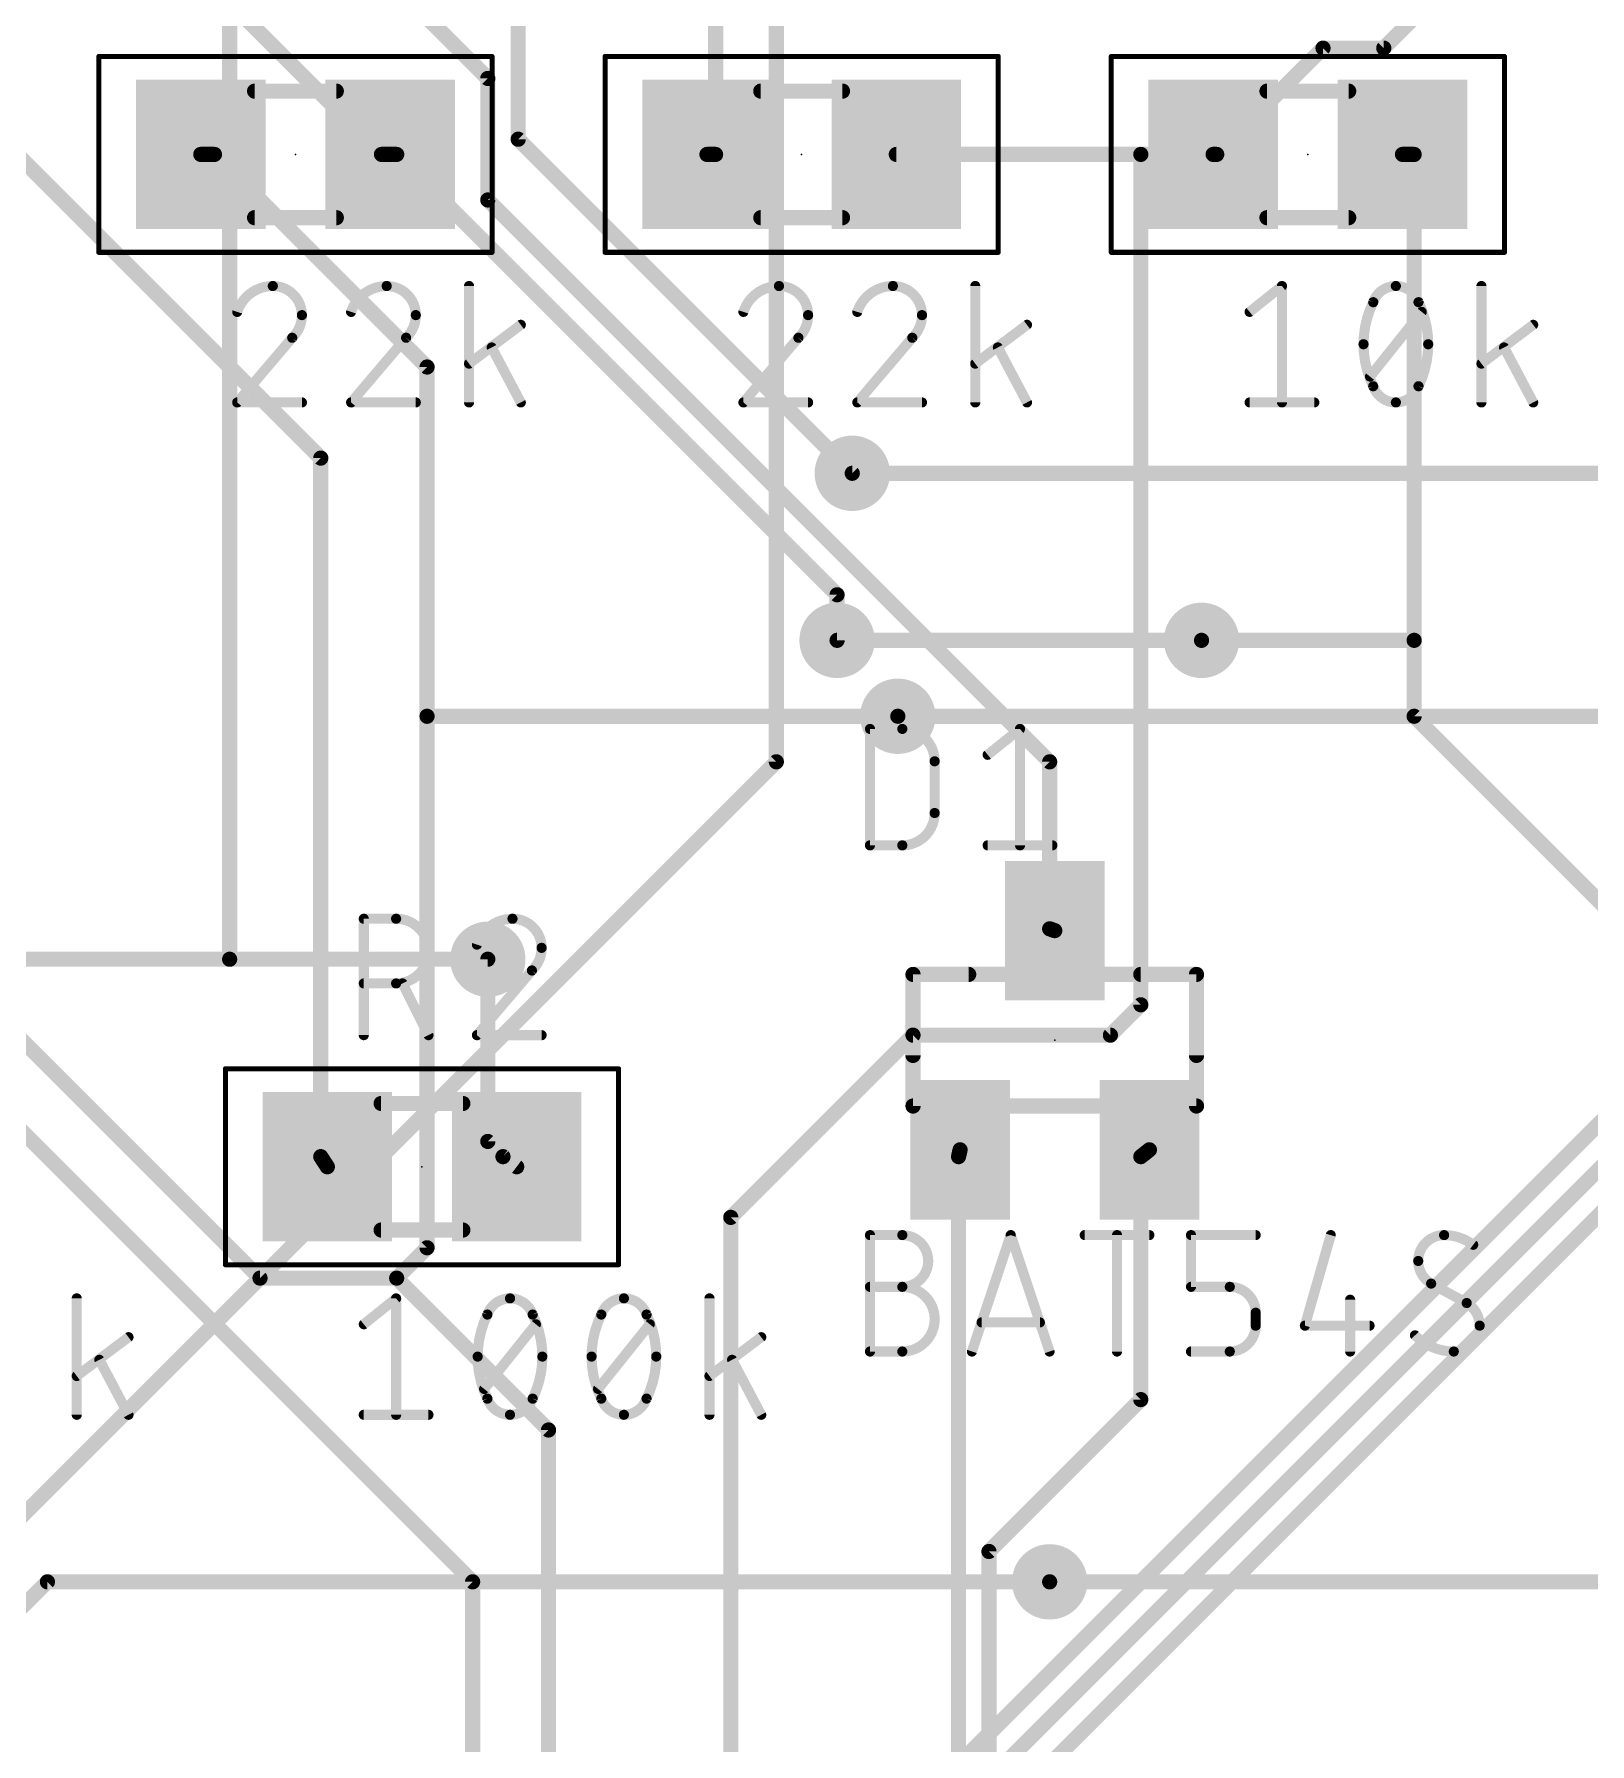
# Model space of a CAD drawing. Extents: x 0 to 100, y 0 to 80.
# Drawn here: x 51.99 to 67.6, y 37.39 to 54.55 of the extents above; entities that cross this region are included whole.
import ezdxf

# ---------------------------------------------------------------- set-up
doc = ezdxf.new("R2010")
doc.units = 0
for name, color, linetype in [('1', 22, 'CONTINUOUS'), ('16', 175, 'CONTINUOUS'), ('18', 82, 'CONTINUOUS'), ('21', 253, 'CONTINUOUS'), ('23', 7, 'CONTINUOUS'), ('25', 253, 'CONTINUOUS'), ('27', 253, 'CONTINUOUS'), ('39', 22, 'CONTINUOUS'), ('51', 253, 'CONTINUOUS')]:
    doc.layers.add(name, color=color, linetype=linetype)

# ---------------------------------------------------------------- blocks, each defined once
blk = doc.blocks.new('RECT')
blk.add_solid([(-0.5, -0.5), (0.5, -0.5), (-0.5, 0.5), (0.5, 0.5)])
blk = doc.blocks.new('ROUNDV')
at = {"const_width": 0.5}
blk.add_lwpolyline([(0, -0.25, 1), (0, 0.25, 1), (0, -0.25)], format="xyb", dxfattribs=at)

msp = doc.modelspace()

# ---------------------------------------------------------------- linework, layer by layer
at = {"layer": '1', "const_width": 0.1524}
for points in [[(51.054, 59.5884), (56.5404, 54.102)], [(65.532, 54.4068), (70.7136, 59.5884)], [(51.054, 57.7596), (55.4736, 53.34)], [(58.8264, 57.912), (58.8264, 53.34)], [(56.8452, 54.864), (56.8452, 53.4924)], [(63.8556, 53.34), (64.9224, 54.4068)], [(64.9224, 54.4068), (65.532, 54.4068)], [(56.5404, 54.102), (56.5404, 52.8828)], [(51.3588, 53.7972), (54.864, 50.292)], [(56.8452, 53.4924), (60.198, 50.1396)], [(53.7972, 53.34), (53.66, 53.34)], [(53.7972, 53.34), (55.9308, 51.2064)], [(55.4736, 53.34), (55.56, 53.34)], [(55.626, 53.34), (55.56, 53.34)], [(55.626, 53.34), (60.0456, 48.9204)], [(58.8264, 53.34), (58.74, 53.34)], [(63.0936, 53.34), (60.64, 53.34)], [(63.82, 53.34), (63.0936, 53.34)], [(63.0936, 53.34), (63.0936, 44.8056)], [(63.8556, 53.34), (63.82, 53.34)], [(65.8368, 53.34), (65.72, 53.34)], [(65.8368, 48.4632), (65.8368, 53.34)], [(56.5404, 52.8828), (62.1792, 47.244)], [(55.9308, 51.2064), (55.9308, 47.7012)], [(54.864, 50.292), (54.864, 43.2816)], [(56.388, 39.0144), (45.4152, 49.9872)], [(60.0456, 48.9204), (60.0456, 48.4632)], [(63.7032, 48.4632), (65.8368, 48.4632)], [(65.8368, 47.7012), (65.8368, 48.4632)], [(55.9308, 47.7012), (55.9308, 42.3672)], [(55.9308, 47.7012), (60.6552, 47.7012)], [(71.628, 41.91), (65.8368, 47.7012)], [(62.1792, 47.244), (62.1792, 45.5676)], [(54.2544, 42.0624), (50.5968, 45.72)], [(62.1792, 45.5676), (62.23, 45.55)], [(56.5404, 43.434), (56.5404, 45.2628)], [(63.0936, 44.8056), (62.7888, 44.5008)], [(60.8076, 44.5008), (58.9788, 42.672)], [(62.7888, 44.5008), (60.8076, 44.5008)], [(56.6928, 43.2816), (56.5404, 43.434)], [(61.2648, 43.2816), (61.28, 43.35)], [(63.0936, 43.2816), (63.18, 43.35)], [(54.864, 43.2816), (54.93, 43.18)], [(56.6928, 43.2816), (56.83, 43.18)], [(61.2648, 36.4236), (61.2648, 43.2816)], [(63.0936, 40.8432), (63.0936, 43.2816)], [(58.9788, 42.672), (58.9788, 32.004)], [(55.9308, 42.3672), (55.626, 42.0624)], [(55.626, 42.0624), (54.2544, 42.0624)], [(55.626, 42.0624), (57.15, 40.5384)], [(61.5696, 39.3192), (63.0936, 40.8432)], [(57.15, 40.5384), (57.15, 30.6324)], [(61.5696, 36.2712), (61.5696, 39.3192)], [(56.388, 31.8516), (56.388, 39.0144)], [(62.1792, 39.0144), (71.9328, 39.0144)]]:
    msp.add_lwpolyline(points, dxfattribs=at)
at = {"layer": '1', "const_width": 0.0762}
for points in [[(64.9224, 54.4449, 1), (64.9224, 54.3687)], [(64.9493, 54.3799, 1), (64.8955, 54.4337)], [(65.5051, 54.4337, 1), (65.5589, 54.3799)], [(65.532, 54.3687, 1), (65.532, 54.4449)], [(56.5785, 54.102, 1), (56.5023, 54.102)], [(56.5135, 54.0751, 1), (56.5673, 54.1289)], [(56.8721, 53.5193, 1), (56.8183, 53.4655)], [(53.66, 53.3781, 1), (53.66, 53.3019)], [(53.8241, 53.3669, 1), (53.7703, 53.3131)], [(53.7972, 53.3019, 1), (53.7972, 53.3781)], [(55.4736, 53.3781, 1), (55.4736, 53.3019)], [(55.4467, 53.3131, 1), (55.5005, 53.3669)], [(55.56, 53.3781, 1), (55.56, 53.3019)], [(55.56, 53.3019, 1), (55.56, 53.3781)], [(55.6529, 53.3669, 1), (55.5991, 53.3131)], [(55.626, 53.3019, 1), (55.626, 53.3781)], [(56.8071, 53.4924, 1), (56.8833, 53.4924)], [(58.74, 53.3781, 1), (58.74, 53.3019)], [(58.7883, 53.34, 1), (58.8645, 53.34)], [(58.8264, 53.3019, 1), (58.8264, 53.3781)], [(60.64, 53.3781, 1), (60.64, 53.3019)], [(63.0936, 53.3781, 1), (63.0936, 53.3019)], [(63.1317, 53.34, 1), (63.0555, 53.34)], [(63.0936, 53.3019, 1), (63.0936, 53.3781)], [(63.82, 53.3781, 1), (63.82, 53.3019)], [(63.8287, 53.3669, 1), (63.8825, 53.3131)], [(63.82, 53.3019, 1), (63.82, 53.3781)], [(63.8556, 53.3019, 1), (63.8556, 53.3781)], [(65.72, 53.3781, 1), (65.72, 53.3019)], [(65.8749, 53.34, 1), (65.7987, 53.34)], [(65.8368, 53.3019, 1), (65.8368, 53.3781)], [(56.5023, 52.8828, 1), (56.5785, 52.8828)], [(56.5673, 52.9097, 1), (56.5135, 52.8559)], [(55.9689, 51.2064, 1), (55.8927, 51.2064)], [(55.9039, 51.1795, 1), (55.9577, 51.2333)], [(54.9021, 50.292, 1), (54.8259, 50.292)], [(54.8371, 50.2651, 1), (54.8909, 50.3189)], [(60.1711, 50.1127, 1), (60.2249, 50.1665)], [(60.0837, 48.9204, 1), (60.0075, 48.9204)], [(60.0187, 48.8935, 1), (60.0725, 48.9473)], [(60.0075, 48.4632, 1), (60.0837, 48.4632)], [(63.7032, 48.5013, 1), (63.7032, 48.4251)], [(65.8749, 48.4632, 1), (65.7987, 48.4632)], [(65.7987, 48.4632, 1), (65.8749, 48.4632)], [(65.8368, 48.4251, 1), (65.8368, 48.5013)], [(55.9689, 47.7012, 1), (55.8927, 47.7012)], [(55.9308, 47.7393, 1), (55.9308, 47.6631)], [(55.8927, 47.7012, 1), (55.9689, 47.7012)], [(60.6552, 47.6631, 1), (60.6552, 47.7393)], [(65.7987, 47.7012, 1), (65.8749, 47.7012)], [(65.8637, 47.7281, 1), (65.8099, 47.6743)], [(62.2173, 47.244, 1), (62.1411, 47.244)], [(62.1523, 47.2171, 1), (62.2061, 47.2709)], [(62.1917, 45.6036, 1), (62.1667, 45.5316)], [(62.1411, 45.5676, 1), (62.2173, 45.5676)], [(62.2175, 45.514, 1), (62.2425, 45.586)], [(56.5785, 45.2628, 1), (56.5023, 45.2628)], [(63.0555, 44.8056, 1), (63.1317, 44.8056)], [(63.1205, 44.7787, 1), (63.0667, 44.8325)], [(60.8076, 44.5389, 1), (60.8076, 44.4627)], [(60.8345, 44.4739, 1), (60.7807, 44.5277)], [(62.7619, 44.5277, 1), (62.8157, 44.4739)], [(62.7888, 44.4627, 1), (62.7888, 44.5389)], [(56.5023, 43.434, 1), (56.5785, 43.434)], [(56.5673, 43.4609, 1), (56.5135, 43.4071)], [(61.3172, 43.3417, 1), (61.2428, 43.3583)], [(63.2036, 43.3201, 1), (63.1564, 43.3799)], [(54.896, 43.3024, 1), (54.832, 43.2608)], [(54.8259, 43.2816, 1), (54.9021, 43.2816)], [(54.898, 43.1592, 1), (54.962, 43.2008)], [(56.7155, 43.3122, 1), (56.6701, 43.251)], [(56.6659, 43.2547, 1), (56.7197, 43.3085)], [(56.8073, 43.1494, 1), (56.8527, 43.2106)], [(61.3029, 43.2816, 1), (61.2267, 43.2816)], [(61.2276, 43.2899, 1), (61.302, 43.2733)], [(63.1317, 43.2816, 1), (63.0555, 43.2816)], [(63.07, 43.3115, 1), (63.1172, 43.2517)], [(59.0169, 42.672, 1), (58.9407, 42.672)], [(58.9519, 42.6989, 1), (59.0057, 42.6451)], [(55.8927, 42.3672, 1), (55.9689, 42.3672)], [(55.9577, 42.3403, 1), (55.9039, 42.3941)], [(54.2544, 42.1005, 1), (54.2544, 42.0243)], [(54.2275, 42.0355, 1), (54.2813, 42.0893)], [(55.6529, 42.0893, 1), (55.5991, 42.0355)], [(55.5991, 42.0893, 1), (55.6529, 42.0355)], [(55.626, 42.0243, 1), (55.626, 42.1005)], [(63.0555, 40.8432, 1), (63.1317, 40.8432)], [(63.1205, 40.8163, 1), (63.0667, 40.8701)], [(57.1881, 40.5384, 1), (57.1119, 40.5384)], [(57.1231, 40.5115, 1), (57.1769, 40.5653)], [(61.6077, 39.3192, 1), (61.5315, 39.3192)], [(61.5427, 39.3461, 1), (61.5965, 39.2923)], [(56.4261, 39.0144, 1), (56.3499, 39.0144)], [(56.3611, 38.9875, 1), (56.4149, 39.0413)], [(62.1792, 39.0525, 1), (62.1792, 38.9763)]]:
    msp.add_lwpolyline(points, format="xyb", dxfattribs=at)
at = {"layer": '16', "const_width": 0.1524}
for points in [[(53.9496, 45.2628), (53.9496, 61.2648)], [(59.436, 57.7596), (59.436, 47.244)], [(55.0164, 30.0228), (77.5716, 52.578)], [(60.198, 50.1396), (70.4088, 50.1396)], [(60.0456, 48.4632), (63.7032, 48.4632)], [(60.6552, 47.7012), (68.8848, 47.7012)], [(58.0644, 33.528), (72.0852, 47.5488)], [(59.436, 47.244), (50.9016, 38.7096)], [(53.9496, 45.2628), (45.8724, 45.2628)], [(56.5404, 45.2628), (53.9496, 45.2628)], [(58.9788, 34.8996), (68.8848, 44.8056)], [(51.2064, 38.1), (52.1208, 39.0144)], [(52.1208, 39.0144), (62.1792, 39.0144)]]:
    msp.add_lwpolyline(points, dxfattribs=at)
at = {"layer": '16', "const_width": 0.0762}
for points in [[(60.198, 50.1777, 1), (60.198, 50.1015)], [(60.0456, 48.5013, 1), (60.0456, 48.4251)], [(63.7032, 48.4251, 1), (63.7032, 48.5013)], [(60.6552, 47.7393, 1), (60.6552, 47.6631)], [(59.3979, 47.244, 1), (59.4741, 47.244)], [(59.4629, 47.2171, 1), (59.4091, 47.2709)], [(53.9496, 45.3009, 1), (53.9496, 45.2247)], [(53.9115, 45.2628, 1), (53.9877, 45.2628)], [(53.9496, 45.2247, 1), (53.9496, 45.3009)], [(56.5404, 45.2247, 1), (56.5404, 45.3009)], [(52.1208, 39.0525, 1), (52.1208, 38.9763)], [(52.1477, 38.9875, 1), (52.0939, 39.0413)], [(62.1792, 38.9763, 1), (62.1792, 39.0525)]]:
    msp.add_lwpolyline(points, format="xyb", dxfattribs=at)
at = {"layer": '21', "const_width": 0.1524}
for points in [[(60.8076, 44.2976), (60.8076, 45.1104)], [(60.8076, 45.1104), (61.3664, 45.1104)], [(63.0936, 45.1104), (63.6524, 45.1104)], [(63.6524, 45.1104), (63.6524, 44.2976)]]:
    msp.add_lwpolyline(points, dxfattribs=at)
at = {"layer": '21', "const_width": 0.0762}
for points in [[(60.8457, 45.1104, 1), (60.7695, 45.1104)], [(60.8076, 45.1485, 1), (60.8076, 45.0723)], [(61.3664, 45.0723, 1), (61.3664, 45.1485)], [(63.0936, 45.1485, 1), (63.0936, 45.0723)], [(63.6905, 45.1104, 1), (63.6143, 45.1104)], [(63.6524, 45.0723, 1), (63.6524, 45.1485)], [(60.7695, 44.2976, 1), (60.8457, 44.2976)], [(63.6143, 44.2976, 1), (63.6905, 44.2976)]]:
    msp.add_lwpolyline(points, format="xyb", dxfattribs=at)
at = {"layer": '23'}
for p in [(54.61, 53.34), (59.69, 53.34), (64.77, 53.34), (62.23, 44.45), (55.88, 43.18)]:
    msp.add_point(p, dxfattribs=at)
at = {"layer": '25', "const_width": 0.1016}
for points in [[(60.3758, 46.4058), (60.3758, 47.5742)], [(60.3758, 47.5742), (60.7004, 47.5742)], [(61.5569, 47.3146), (61.8815, 47.5742)], [(61.8815, 47.5742), (61.8815, 46.4058)], [(61.0249, 47.2496), (61.0249, 46.7304)], [(60.7004, 46.4058), (60.3758, 46.4058)], [(61.5569, 46.4058), (62.206, 46.4058)], [(55.2958, 44.5008), (55.2958, 45.6692)], [(55.2958, 45.6692), (55.6204, 45.6692)], [(56.9832, 45.1499), (56.4314, 44.5008)], [(55.6204, 45.0201), (55.2958, 45.0201)], [(55.9449, 44.5008), (55.6853, 45.0201)], [(56.4314, 44.5008), (57.0805, 44.5008)]]:
    msp.add_lwpolyline(points, dxfattribs=at)
at = {"layer": '25'}
for points, const_width in [([(60.4012, 47.5742, 1), (60.3504, 47.5742)], 0.0508), ([(60.3758, 47.5996, 1), (60.3758, 47.5488)], 0.0508), ([(61.0249, 47.2496, 0.4142), (60.7004, 47.5742)], 0.1016), ([(60.7004, 47.5996, 1), (60.7004, 47.5488)], 0.0508), ([(60.7004, 47.5488, 1), (60.7004, 47.5996)], 0.0508), ([(61.9068, 47.5742, 1), (61.8561, 47.5742)], 0.0508), ([(61.8973, 47.5544, 1), (61.8656, 47.594)], 0.0508), ([(61.541, 47.3344, 1), (61.5728, 47.2947)], 0.0508), ([(61.0503, 47.2496, 1), (60.9995, 47.2496)], 0.0508), ([(60.9995, 47.2496, 1), (61.0503, 47.2496)], 0.0508), ([(60.7004, 46.4058, 0.4142), (61.0249, 46.7304)], 0.1016), ([(61.0503, 46.7304, 1), (60.9995, 46.7304)], 0.0508), ([(60.9995, 46.7304, 1), (61.0503, 46.7304)], 0.0508), ([(60.3758, 46.4312, 1), (60.3758, 46.3804)], 0.0508), ([(60.3504, 46.4058, 1), (60.4012, 46.4058)], 0.0508), ([(60.7004, 46.4312, 1), (60.7004, 46.3804)], 0.0508), ([(60.7004, 46.3804, 1), (60.7004, 46.4312)], 0.0508), ([(61.5569, 46.4312, 1), (61.5569, 46.3804)], 0.0508), ([(61.8561, 46.4058, 1), (61.9068, 46.4058)], 0.0508), ([(62.206, 46.3804, 1), (62.206, 46.4312)], 0.0508), ([(55.3212, 45.6692, 1), (55.2704, 45.6692)], 0.0508), ([(55.2958, 45.6946, 1), (55.2958, 45.6438)], 0.0508), ([(55.6204, 45.0201, 1), (55.6204, 45.6692)], 0.1016), ([(55.6204, 45.6946, 1), (55.6204, 45.6438)], 0.0508), ([(55.6204, 45.6438, 1), (55.6204, 45.6946)], 0.0508), ([(56.7884, 45.6692, 0.3252), (56.4314, 45.4096)], 0.1016), ([(57.0805, 45.3771, 0.4142), (56.7884, 45.6692)], 0.1016), ([(56.7884, 45.6946, 1), (56.7884, 45.6438)], 0.0508), ([(56.7884, 45.6438, 1), (56.7884, 45.6946)], 0.0508), ([(56.4073, 45.4174, 1), (56.4556, 45.4017)], 0.0508), ([(56.9832, 45.1499, 0.2053), (57.0805, 45.3771)], 0.1016), ([(57.1059, 45.3771, 1), (57.0551, 45.3771)], 0.0508), ([(57.0551, 45.3771, 1), (57.1059, 45.3771)], 0.0508), ([(56.9657, 45.1683, 1), (57.0007, 45.1315)], 0.0508), ([(57.0025, 45.1335, 1), (56.9638, 45.1664)], 0.0508), ([(55.2958, 45.0455, 1), (55.2958, 44.9947)], 0.0508), ([(55.6204, 45.0455, 1), (55.6204, 44.9947)], 0.0508), ([(55.6204, 44.9947, 1), (55.6204, 45.0455)], 0.0508), ([(55.708, 45.0314, 1), (55.6625, 45.0087)], 0.0508), ([(55.2704, 44.5008, 1), (55.3212, 44.5008)], 0.0508), ([(55.9222, 44.4894, 1), (55.9676, 44.5122)], 0.0508), ([(56.4314, 44.5262, 1), (56.4314, 44.4754)], 0.0508), ([(56.4121, 44.5173, 1), (56.4508, 44.4843)], 0.0508), ([(57.0805, 44.4754, 1), (57.0805, 44.5262)], 0.0508)]:
    msp.add_lwpolyline(points, format="xyb", dxfattribs=dict(at, const_width=const_width))
at = {"layer": '27'}
for points, const_width in [([(54.3828, 52.0192, 0.3252), (54.0258, 51.7596)], 0.1016), ([(54.6749, 51.7271, 0.4142), (54.3828, 52.0192)], 0.1016), ([(54.3828, 52.0446, 1), (54.3828, 51.9938)], 0.0508), ([(54.3828, 51.9938, 1), (54.3828, 52.0446)], 0.0508), ([(55.5258, 52.0192, 0.3252), (55.1688, 51.7596)], 0.1016), ([(55.8179, 51.7271, 0.4142), (55.5258, 52.0192)], 0.1016), ([(55.5258, 52.0446, 1), (55.5258, 51.9938)], 0.0508), ([(55.5258, 51.9938, 1), (55.5258, 52.0446)], 0.0508), ([(56.3776, 52.0192, 1), (56.3268, 52.0192)], 0.0508), ([(59.4628, 52.0192, 0.3252), (59.1058, 51.7596)], 0.1016), ([(59.7549, 51.7271, 0.4142), (59.4628, 52.0192)], 0.1016), ([(59.4628, 52.0446, 1), (59.4628, 51.9938)], 0.0508), ([(59.4628, 51.9938, 1), (59.4628, 52.0446)], 0.0508), ([(60.6058, 52.0192, 0.3252), (60.2488, 51.7596)], 0.1016), ([(60.8979, 51.7271, 0.4142), (60.6058, 52.0192)], 0.1016), ([(60.6058, 52.0446, 1), (60.6058, 51.9938)], 0.0508), ([(60.6058, 51.9938, 1), (60.6058, 52.0446)], 0.0508), ([(61.4576, 52.0192, 1), (61.4068, 52.0192)], 0.0508), ([(64.5358, 52.0192, 1), (64.485, 52.0192)], 0.0508), ([(64.5262, 51.9994, 1), (64.4945, 52.039)], 0.0508), ([(65.6534, 52.0192, 0.3205), (65.4262, 51.8569)], 0.1016), ([(65.6533, 52.0446, 1), (65.6534, 51.9938)], 0.0508), ([(65.8805, 51.8569, 0.3205), (65.6534, 52.0192)], 0.1016), ([(65.6533, 51.9938, 1), (65.6534, 52.0446)], 0.0508), ([(66.5376, 52.0192, 1), (66.4868, 52.0192)], 0.0508), ([(65.4262, 51.8569, 0.1139), (65.3288, 51.435)], 0.1016), ([(65.4021, 51.8652, 1), (65.4502, 51.8487)], 0.0508), ([(65.449, 51.8458, 1), (65.4033, 51.8681)], 0.0508), ([(65.9034, 51.8681, 1), (65.8577, 51.8458)], 0.0508), ([(65.9779, 51.435, 0.1139), (65.8805, 51.8569)], 0.1016), ([(65.8565, 51.8487, 1), (65.9046, 51.8652)], 0.0508), ([(54.0016, 51.7674, 1), (54.05, 51.7517)], 0.0508), ([(54.5775, 51.4999, 0.2053), (54.6749, 51.7271)], 0.1016), ([(54.7003, 51.7271, 1), (54.6495, 51.7271)], 0.0508), ([(54.6495, 51.7271, 1), (54.7003, 51.7271)], 0.0508), ([(55.1446, 51.7674, 1), (55.193, 51.7517)], 0.0508), ([(55.7205, 51.4999, 0.2053), (55.8179, 51.7271)], 0.1016), ([(55.8433, 51.7271, 1), (55.7925, 51.7271)], 0.0508), ([(55.7925, 51.7271, 1), (55.8433, 51.7271)], 0.0508), ([(56.8867, 51.6094, 1), (56.8562, 51.6501)], 0.0508), ([(59.0816, 51.7674, 1), (59.13, 51.7517)], 0.0508), ([(59.6575, 51.4999, 0.2053), (59.7549, 51.7271)], 0.1016), ([(59.7803, 51.7271, 1), (59.7295, 51.7271)], 0.0508), ([(59.7295, 51.7271, 1), (59.7803, 51.7271)], 0.0508), ([(60.2246, 51.7674, 1), (60.273, 51.7517)], 0.0508), ([(60.8005, 51.4999, 0.2053), (60.8979, 51.7271)], 0.1016), ([(60.9233, 51.7271, 1), (60.8725, 51.7271)], 0.0508), ([(60.8725, 51.7271, 1), (60.9233, 51.7271)], 0.0508), ([(61.9667, 51.6094, 1), (61.9362, 51.6501)], 0.0508), ([(64.1699, 51.7794, 1), (64.2017, 51.7397)], 0.0508), ([(65.9328, 51.7437, 1), (65.8932, 51.7754)], 0.0508), ([(67.0467, 51.6094, 1), (67.0162, 51.6501)], 0.0508), ([(54.56, 51.5183, 1), (54.5951, 51.4815)], 0.0508), ([(54.5969, 51.4835, 1), (54.5582, 51.5164)], 0.0508), ([(55.703, 51.5183, 1), (55.7381, 51.4815)], 0.0508), ([(55.7399, 51.4835, 1), (55.7012, 51.5164)], 0.0508), ([(59.64, 51.5183, 1), (59.6751, 51.4815)], 0.0508), ([(59.6769, 51.4835, 1), (59.6382, 51.5164)], 0.0508), ([(60.783, 51.5183, 1), (60.8181, 51.4815)], 0.0508), ([(60.8199, 51.4835, 1), (60.7812, 51.5164)], 0.0508), ([(65.3288, 51.435, 0.1139), (65.4262, 51.0131)], 0.1016), ([(65.3542, 51.435, 1), (65.3034, 51.435)], 0.0508), ([(65.8805, 51.0131, 0.1139), (65.9779, 51.435)], 0.1016), ([(66.0033, 51.435, 1), (65.9525, 51.435)], 0.0508), ([(56.6018, 51.4144, 1), (56.5569, 51.3907)], 0.0508), ([(61.6818, 51.4144, 1), (61.6369, 51.3907)], 0.0508), ([(65.3034, 51.435, 1), (65.3542, 51.435)], 0.0508), ([(65.9525, 51.435, 1), (66.0033, 51.435)], 0.0508), ([(66.7618, 51.4144, 1), (66.7169, 51.3907)], 0.0508), ([(56.3369, 51.2606, 1), (56.3674, 51.2199)], 0.0508), ([(61.4169, 51.2606, 1), (61.4474, 51.2199)], 0.0508), ([(65.3739, 51.1263, 1), (65.4135, 51.0946)], 0.0508), ([(66.4969, 51.2606, 1), (66.5274, 51.2199)], 0.0508), ([(65.4502, 51.0213, 1), (65.4021, 51.0048)], 0.0508), ([(65.4262, 51.0131, 0.3205), (65.6534, 50.8508)], 0.1016), ([(65.4033, 51.0019, 1), (65.449, 51.0242)], 0.0508), ([(65.6534, 50.8508, 0.3205), (65.8805, 51.0131)], 0.1016), ([(65.8577, 51.0242, 1), (65.9034, 51.0019)], 0.0508), ([(65.9046, 51.0048, 1), (65.8565, 51.0213)], 0.0508), ([(54.0064, 50.8673, 1), (54.0452, 50.8343)], 0.0508), ([(54.0258, 50.8762, 1), (54.0258, 50.8254)], 0.0508), ([(54.6749, 50.8254, 1), (54.6749, 50.8762)], 0.0508), ([(55.1494, 50.8673, 1), (55.1882, 50.8343)], 0.0508), ([(55.1688, 50.8762, 1), (55.1688, 50.8254)], 0.0508), ([(55.8179, 50.8254, 1), (55.8179, 50.8762)], 0.0508), ([(56.3268, 50.8508, 1), (56.3776, 50.8508)], 0.0508), ([(56.849, 50.8389, 1), (56.8939, 50.8627)], 0.0508), ([(59.0864, 50.8673, 1), (59.1252, 50.8343)], 0.0508), ([(59.1058, 50.8762, 1), (59.1058, 50.8254)], 0.0508), ([(59.7549, 50.8254, 1), (59.7549, 50.8762)], 0.0508), ([(60.2294, 50.8673, 1), (60.2682, 50.8343)], 0.0508), ([(60.2488, 50.8762, 1), (60.2488, 50.8254)], 0.0508), ([(60.8979, 50.8254, 1), (60.8979, 50.8762)], 0.0508), ([(61.4068, 50.8508, 1), (61.4576, 50.8508)], 0.0508), ([(61.929, 50.8389, 1), (61.9739, 50.8627)], 0.0508), ([(64.1858, 50.8762, 1), (64.1858, 50.8254)], 0.0508), ([(64.485, 50.8508, 1), (64.5358, 50.8508)], 0.0508), ([(64.8349, 50.8254, 1), (64.8349, 50.8762)], 0.0508), ([(65.6533, 50.8762, 1), (65.6534, 50.8254)], 0.0508), ([(65.6533, 50.8254, 1), (65.6534, 50.8762)], 0.0508), ([(66.4868, 50.8508, 1), (66.5376, 50.8508)], 0.0508), ([(67.009, 50.8389, 1), (67.0539, 50.8627)], 0.0508), ([(60.4012, 42.4942, 1), (60.3504, 42.4942)], 0.0508), ([(60.3758, 42.5196, 1), (60.3758, 42.4688)], 0.0508), ([(60.7004, 41.9749, 1), (60.7004, 42.4942)], 0.1016), ([(60.7004, 42.5196, 1), (60.7004, 42.4688)], 0.0508), ([(60.7004, 42.4688, 1), (60.7004, 42.5196)], 0.0508), ([(61.8124, 42.5022, 1), (61.7642, 42.4862)], 0.0508), ([(61.8124, 42.4862, 1), (61.7642, 42.5022)], 0.0508), ([(62.5306, 42.5196, 1), (62.5306, 42.4688)], 0.0508), ([(62.8805, 42.4942, 1), (62.8297, 42.4942)], 0.0508), ([(63.1797, 42.4688, 1), (63.1797, 42.5196)], 0.0508), ([(63.6228, 42.4942, 1), (63.572, 42.4942)], 0.0508), ([(63.5974, 42.5196, 1), (63.5974, 42.4688)], 0.0508), ([(64.2465, 42.4688, 1), (64.2465, 42.5196)], 0.0508), ([(65.0244, 42.4872, 1), (64.9756, 42.5012)], 0.0508), ([(66.1374, 42.4942, 0.4142), (65.8777, 42.2346)], 0.1016), ([(66.4295, 42.3968, 0.1623), (66.1374, 42.4942)], 0.1016), ([(66.1374, 42.5196, 1), (66.1374, 42.4688)], 0.0508), ([(66.1374, 42.4688, 1), (66.1374, 42.5196)], 0.0508), ([(66.4142, 42.3765, 1), (66.4447, 42.4172)], 0.0508), ([(65.8777, 42.2346, 0.2656), (66.0075, 42.0074)], 0.1016), ([(65.9031, 42.2346, 1), (65.8523, 42.2346)], 0.0508), ([(65.8523, 42.2346, 1), (65.9031, 42.2346)], 0.0508), ([(66.0197, 42.0297, 1), (65.9954, 41.9851)], 0.0508), ([(65.9946, 41.9855, 1), (66.0204, 42.0292)], 0.0508), ([(52.4406, 41.8592, 1), (52.3898, 41.8592)], 0.0508), ([(55.6458, 41.8592, 1), (55.595, 41.8592)], 0.0508), ([(55.6362, 41.8394, 1), (55.6045, 41.879)], 0.0508), ([(56.7634, 41.8592, 0.3205), (56.5362, 41.6969)], 0.1016), ([(56.7633, 41.8846, 1), (56.7634, 41.8338)], 0.0508), ([(56.9905, 41.6969, 0.3205), (56.7634, 41.8592)], 0.1016), ([(56.7633, 41.8338, 1), (56.7634, 41.8846)], 0.0508), ([(57.9063, 41.8592, 0.3205), (57.6792, 41.6969)], 0.1016), ([(58.1335, 41.6969, 0.3205), (57.9063, 41.8592)], 0.1016), ([(57.9063, 41.8846, 1), (57.9063, 41.8338)], 0.0508), ([(57.9063, 41.8338, 1), (57.9063, 41.8846)], 0.0508), ([(58.7906, 41.8592, 1), (58.7398, 41.8592)], 0.0508), ([(60.3758, 42.0003, 1), (60.3758, 41.9495)], 0.0508), ([(60.7004, 41.3258, 1), (60.7004, 41.9749)], 0.1016), ([(60.7004, 42.0003, 1), (60.7004, 41.9495)], 0.0508), ([(60.7004, 42.0003, 1), (60.7004, 41.9495)], 0.0508), ([(60.7004, 41.9495, 1), (60.7004, 42.0003)], 0.0508), ([(63.5974, 42.0003, 1), (63.5974, 41.9495)], 0.0508), ([(63.572, 41.9749, 1), (63.6228, 41.9749)], 0.0508), ([(64.2465, 41.7153, 0.4142), (63.9868, 41.9749)], 0.1016), ([(63.9868, 42.0003, 1), (63.9868, 41.9495)], 0.0508), ([(63.9868, 41.9495, 1), (63.9868, 42.0003)], 0.0508), ([(65.2201, 41.8451, 1), (65.1693, 41.8451)], 0.0508), ([(56.5362, 41.6969, 0.1139), (56.4388, 41.275)], 0.1016), ([(56.5121, 41.7052, 1), (56.5602, 41.6887)], 0.0508), ([(56.559, 41.6858, 1), (56.5133, 41.7081)], 0.0508), ([(57.0134, 41.7081, 1), (56.9677, 41.6858)], 0.0508), ([(57.0879, 41.275, 0.1139), (56.9905, 41.6969)], 0.1016), ([(56.9665, 41.6887, 1), (57.0146, 41.7052)], 0.0508), ([(57.6792, 41.6969, 0.1139), (57.5818, 41.275)], 0.1016), ([(57.6551, 41.7052, 1), (57.7032, 41.6887)], 0.0508), ([(57.702, 41.6858, 1), (57.6563, 41.7081)], 0.0508), ([(58.1564, 41.7081, 1), (58.1107, 41.6858)], 0.0508), ([(58.2309, 41.275, 0.1139), (58.1335, 41.6969)], 0.1016), ([(58.1095, 41.6887, 1), (58.1576, 41.7052)], 0.0508), ([(64.2719, 41.7153, 1), (64.2211, 41.7153)], 0.0508), ([(64.2211, 41.7153, 1), (64.2719, 41.7153)], 0.0508), ([(66.4944, 41.5854, 0.2656), (66.3645, 41.8126)], 0.1016), ([(66.3774, 41.8345, 1), (66.3516, 41.7907)], 0.0508), ([(66.3524, 41.7903, 1), (66.3767, 41.8349)], 0.0508), ([(55.2799, 41.6194, 1), (55.3117, 41.5797)], 0.0508), ([(57.0428, 41.5837, 1), (57.0032, 41.6154)], 0.0508), ([(58.1858, 41.5837, 1), (58.1462, 41.6154)], 0.0508), ([(61.4962, 41.6433, 1), (61.4962, 41.5925)], 0.0508), ([(62.0804, 41.5925, 1), (62.0804, 41.6433)], 0.0508), ([(63.9868, 41.3258, 0.4142), (64.2465, 41.5854)], 0.1016), ([(64.2719, 41.5854, 1), (64.2211, 41.5854)], 0.0508), ([(64.2211, 41.5854, 1), (64.2719, 41.5854)], 0.0508), ([(64.7159, 41.5924, 1), (64.7648, 41.5785)], 0.0508), ([(64.7404, 41.6108, 1), (64.7404, 41.56)], 0.0508), ([(65.3895, 41.56, 1), (65.3895, 41.6108)], 0.0508), ([(65.8633, 41.506, 1), (65.8272, 41.4702)], 0.0508), ([(65.8453, 41.4881, 0.2), (66.2347, 41.3258)], 0.1016), ([(66.2347, 41.3258, 0.4142), (66.4944, 41.5854)], 0.1016), ([(66.5198, 41.5854, 1), (66.469, 41.5854)], 0.0508), ([(66.469, 41.5854, 1), (66.5198, 41.5854)], 0.0508), ([(52.9497, 41.4494, 1), (52.9192, 41.4901)], 0.0508), ([(59.2997, 41.4494, 1), (59.2692, 41.4901)], 0.0508), ([(60.3758, 41.3512, 1), (60.3758, 41.3004)], 0.0508), ([(60.3504, 41.3258, 1), (60.4012, 41.3258)], 0.0508), ([(60.7004, 41.3512, 1), (60.7004, 41.3004)], 0.0508), ([(60.7004, 41.3004, 1), (60.7004, 41.3512)], 0.0508), ([(61.3748, 41.3338, 1), (61.4229, 41.3178)], 0.0508), ([(62.1537, 41.3178, 1), (62.2019, 41.3338)], 0.0508), ([(62.8297, 41.3258, 1), (62.8805, 41.3258)], 0.0508), ([(63.5974, 41.3512, 1), (63.5974, 41.3004)], 0.0508), ([(63.9868, 41.3512, 1), (63.9868, 41.3004)], 0.0508), ([(63.9868, 41.3004, 1), (63.9868, 41.3512)], 0.0508), ([(65.1693, 41.3258, 1), (65.2201, 41.3258)], 0.0508), ([(66.2347, 41.3512, 1), (66.2347, 41.3004)], 0.0508), ([(66.2347, 41.3004, 1), (66.2347, 41.3512)], 0.0508), ([(52.6648, 41.2544, 1), (52.6199, 41.2307)], 0.0508), ([(56.4388, 41.275, 0.1139), (56.5362, 40.8531)], 0.1016), ([(56.4642, 41.275, 1), (56.4134, 41.275)], 0.0508), ([(56.4134, 41.275, 1), (56.4642, 41.275)], 0.0508), ([(56.9905, 40.8531, 0.1139), (57.0879, 41.275)], 0.1016), ([(57.1133, 41.275, 1), (57.0625, 41.275)], 0.0508), ([(57.0625, 41.275, 1), (57.1133, 41.275)], 0.0508), ([(57.5818, 41.275, 0.1139), (57.6792, 40.8531)], 0.1016), ([(57.6072, 41.275, 1), (57.5564, 41.275)], 0.0508), ([(57.5564, 41.275, 1), (57.6072, 41.275)], 0.0508), ([(58.1335, 40.8531, 0.1139), (58.2309, 41.275)], 0.1016), ([(58.2563, 41.275, 1), (58.2055, 41.275)], 0.0508), ([(58.2055, 41.275, 1), (58.2563, 41.275)], 0.0508), ([(59.0148, 41.2544, 1), (58.9699, 41.2307)], 0.0508), ([(52.3999, 41.1006, 1), (52.4304, 41.0599)], 0.0508), ([(58.7499, 41.1006, 1), (58.7804, 41.0599)], 0.0508), ([(56.4839, 40.9663, 1), (56.5235, 40.9346)], 0.0508), ([(56.5602, 40.8613, 1), (56.5121, 40.8448)], 0.0508), ([(56.5362, 40.8531, 0.3205), (56.7634, 40.6908)], 0.1016), ([(56.5133, 40.8419, 1), (56.559, 40.8642)], 0.0508), ([(56.7634, 40.6908, 0.3205), (56.9905, 40.8531)], 0.1016), ([(56.9677, 40.8642, 1), (57.0134, 40.8419)], 0.0508), ([(57.0146, 40.8448, 1), (56.9665, 40.8613)], 0.0508), ([(57.6269, 40.9663, 1), (57.6665, 40.9346)], 0.0508), ([(57.7032, 40.8613, 1), (57.6551, 40.8448)], 0.0508), ([(57.6792, 40.8531, 0.3205), (57.9063, 40.6908)], 0.1016), ([(57.6563, 40.8419, 1), (57.702, 40.8642)], 0.0508), ([(57.9063, 40.6908, 0.3205), (58.1335, 40.8531)], 0.1016), ([(58.1107, 40.8642, 1), (58.1564, 40.8419)], 0.0508), ([(58.1576, 40.8448, 1), (58.1095, 40.8613)], 0.0508), ([(52.3898, 40.6908, 1), (52.4406, 40.6908)], 0.0508), ([(52.912, 40.6789, 1), (52.9569, 40.7027)], 0.0508), ([(55.2958, 40.7162, 1), (55.2958, 40.6654)], 0.0508), ([(55.595, 40.6908, 1), (55.6458, 40.6908)], 0.0508), ([(55.9449, 40.6654, 1), (55.9449, 40.7162)], 0.0508), ([(56.7633, 40.7162, 1), (56.7634, 40.6654)], 0.0508), ([(56.7633, 40.6654, 1), (56.7634, 40.7162)], 0.0508), ([(57.9063, 40.7162, 1), (57.9063, 40.6654)], 0.0508), ([(57.9063, 40.6654, 1), (57.9063, 40.7162)], 0.0508), ([(58.7398, 40.6908, 1), (58.7906, 40.6908)], 0.0508), ([(59.262, 40.6789, 1), (59.3069, 40.7027)], 0.0508)]:
    msp.add_lwpolyline(points, format="xyb", dxfattribs=dict(at, const_width=const_width))
at = {"layer": '27', "const_width": 0.1016}
for points in [[(56.3522, 50.8508), (56.3522, 52.0192)], [(61.4322, 50.8508), (61.4322, 52.0192)], [(64.1858, 51.7596), (64.5104, 52.0192)], [(64.5104, 52.0192), (64.5104, 50.8508)], [(66.5122, 50.8508), (66.5122, 52.0192)], [(56.8714, 51.6297), (56.3522, 51.2403)], [(61.9514, 51.6297), (61.4322, 51.2403)], [(65.3937, 51.1104), (65.913, 51.7596)], [(67.0314, 51.6297), (66.5122, 51.2403)], [(54.5775, 51.4999), (54.0258, 50.8508)], [(55.7205, 51.4999), (55.1688, 50.8508)], [(59.6575, 51.4999), (59.1058, 50.8508)], [(60.8005, 51.4999), (60.2488, 50.8508)], [(56.8714, 50.8508), (56.5793, 51.4025)], [(61.9514, 50.8508), (61.6593, 51.4025)], [(67.0314, 50.8508), (66.7393, 51.4025)], [(54.0258, 50.8508), (54.6749, 50.8508)], [(55.1688, 50.8508), (55.8179, 50.8508)], [(59.1058, 50.8508), (59.7549, 50.8508)], [(60.2488, 50.8508), (60.8979, 50.8508)], [(64.1858, 50.8508), (64.8349, 50.8508)], [(60.3758, 41.3258), (60.3758, 42.4942)], [(60.3758, 42.4942), (60.7004, 42.4942)], [(61.3989, 41.3258), (61.7883, 42.4942)], [(61.7883, 42.4942), (62.1778, 41.3258)], [(62.5306, 42.4942), (63.1797, 42.4942)], [(62.8551, 41.3258), (62.8551, 42.4942)], [(63.5974, 41.9749), (63.5974, 42.4942)], [(63.5974, 42.4942), (64.2465, 42.4942)], [(65, 42.4942), (64.7404, 41.5854)], [(66.3645, 41.8126), (66.0075, 42.0074)], [(52.4152, 40.6908), (52.4152, 41.8592)], [(55.2958, 41.5996), (55.6204, 41.8592)], [(55.6204, 41.8592), (55.6204, 40.6908)], [(58.7652, 40.6908), (58.7652, 41.8592)], [(60.3758, 41.9749), (60.7004, 41.9749)], [(63.9868, 41.9749), (63.5974, 41.9749)], [(65.1947, 41.8451), (65.1947, 41.3258)], [(64.2465, 41.5854), (64.2465, 41.7153)], [(56.5037, 40.9504), (57.023, 41.5996)], [(57.6467, 40.9504), (58.166, 41.5996)], [(62.0804, 41.6179), (61.4962, 41.6179)], [(64.7404, 41.5854), (65.3895, 41.5854)], [(52.9344, 41.4697), (52.4152, 41.0803)], [(59.2844, 41.4697), (58.7652, 41.0803)], [(60.7004, 41.3258), (60.3758, 41.3258)], [(63.5974, 41.3258), (63.9868, 41.3258)], [(52.9344, 40.6908), (52.6423, 41.2425)], [(59.2844, 40.6908), (58.9923, 41.2425)], [(55.2958, 40.6908), (55.9449, 40.6908)]]:
    msp.add_lwpolyline(points, dxfattribs=at)
at = {"layer": '39', "const_width": 0.0508}
for points in [[(52.637, 54.323), (56.583, 54.323)], [(52.637, 52.357), (52.637, 54.323)], [(56.583, 54.323), (56.583, 52.357)], [(57.717, 54.323), (61.663, 54.323)], [(57.717, 52.357), (57.717, 54.323)], [(61.663, 54.323), (61.663, 52.357)], [(62.797, 54.323), (66.743, 54.323)], [(62.797, 52.357), (62.797, 54.323)], [(66.743, 54.323), (66.743, 52.357)], [(56.583, 52.357), (52.637, 52.357)], [(61.663, 52.357), (57.717, 52.357)], [(66.743, 52.357), (62.797, 52.357)], [(53.907, 44.163), (57.853, 44.163)], [(53.907, 42.197), (53.907, 44.163)], [(57.853, 44.163), (57.853, 42.197)], [(57.853, 42.197), (53.907, 42.197)]]:
    msp.add_lwpolyline(points, dxfattribs=at)
at = {"layer": '39', "const_width": 0.0254}
for points in [[(52.637, 54.3357, 1), (52.637, 54.3103)], [(52.6497, 54.323, 1), (52.6243, 54.323)], [(56.5957, 54.323, 1), (56.5703, 54.323)], [(56.583, 54.3103, 1), (56.583, 54.3357)], [(57.717, 54.3357, 1), (57.717, 54.3103)], [(57.7297, 54.323, 1), (57.7043, 54.323)], [(61.6757, 54.323, 1), (61.6503, 54.323)], [(61.663, 54.3103, 1), (61.663, 54.3357)], [(62.797, 54.3357, 1), (62.797, 54.3103)], [(62.8097, 54.323, 1), (62.7843, 54.323)], [(66.7557, 54.323, 1), (66.7303, 54.323)], [(66.743, 54.3103, 1), (66.743, 54.3357)], [(52.637, 52.3697, 1), (52.637, 52.3443)], [(52.6243, 52.357, 1), (52.6497, 52.357)], [(56.5703, 52.357, 1), (56.5957, 52.357)], [(56.583, 52.3443, 1), (56.583, 52.3697)], [(57.717, 52.3697, 1), (57.717, 52.3443)], [(57.7043, 52.357, 1), (57.7297, 52.357)], [(61.6503, 52.357, 1), (61.6757, 52.357)], [(61.663, 52.3443, 1), (61.663, 52.3697)], [(62.797, 52.3697, 1), (62.797, 52.3443)], [(62.7843, 52.357, 1), (62.8097, 52.357)], [(66.7303, 52.357, 1), (66.7557, 52.357)], [(66.743, 52.3443, 1), (66.743, 52.3697)], [(53.907, 44.1757, 1), (53.907, 44.1503)], [(53.9197, 44.163, 1), (53.8943, 44.163)], [(57.8657, 44.163, 1), (57.8403, 44.163)], [(57.853, 44.1503, 1), (57.853, 44.1757)], [(53.907, 42.2097, 1), (53.907, 42.1843)], [(53.8943, 42.197, 1), (53.9197, 42.197)], [(57.8403, 42.197, 1), (57.8657, 42.197)], [(57.853, 42.1843, 1), (57.853, 42.2097)]]:
    msp.add_lwpolyline(points, format="xyb", dxfattribs=at)
at = {"layer": '51', "const_width": 0.1524}
for points in [[(54.2, 53.975), (55.02, 53.975)], [(59.28, 53.975), (60.1, 53.975)], [(64.36, 53.975), (65.18, 53.975)], [(54.2, 52.705), (55.02, 52.705)], [(59.28, 52.705), (60.1, 52.705)], [(64.36, 52.705), (65.18, 52.705)], [(60.8076, 43.7896), (60.8076, 45.1104)], [(60.8076, 45.1104), (63.6524, 45.1104)], [(63.6524, 45.1104), (63.6524, 43.7896)], [(55.47, 43.815), (56.29, 43.815)], [(63.6524, 43.7896), (60.8076, 43.7896)], [(55.47, 42.545), (56.29, 42.545)]]:
    msp.add_lwpolyline(points, dxfattribs=at)
at = {"layer": '51', "const_width": 0.0762}
for points in [[(54.2, 54.0131, 1), (54.2, 53.9369)], [(55.02, 53.9369, 1), (55.02, 54.0131)], [(59.28, 54.0131, 1), (59.28, 53.9369)], [(60.1, 53.9369, 1), (60.1, 54.0131)], [(64.36, 54.0131, 1), (64.36, 53.9369)], [(65.18, 53.9369, 1), (65.18, 54.0131)], [(54.2, 52.7431, 1), (54.2, 52.6669)], [(55.02, 52.6669, 1), (55.02, 52.7431)], [(59.28, 52.7431, 1), (59.28, 52.6669)], [(60.1, 52.6669, 1), (60.1, 52.7431)], [(64.36, 52.7431, 1), (64.36, 52.6669)], [(65.18, 52.6669, 1), (65.18, 52.7431)], [(60.8457, 45.1104, 1), (60.7695, 45.1104)], [(60.8076, 45.1485, 1), (60.8076, 45.0723)], [(63.6905, 45.1104, 1), (63.6143, 45.1104)], [(63.6524, 45.0723, 1), (63.6524, 45.1485)], [(55.47, 43.8531, 1), (55.47, 43.7769)], [(56.29, 43.7769, 1), (56.29, 43.8531)], [(60.8076, 43.8277, 1), (60.8076, 43.7515)], [(60.7695, 43.7896, 1), (60.8457, 43.7896)], [(63.6143, 43.7896, 1), (63.6905, 43.7896)], [(63.6524, 43.7515, 1), (63.6524, 43.8277)], [(55.47, 42.5831, 1), (55.47, 42.5069)], [(56.29, 42.5069, 1), (56.29, 42.5831)]]:
    msp.add_lwpolyline(points, format="xyb", dxfattribs=at)

# ---------------------------------------------------------------- block references
at = {"layer": '1', "xscale": 1.3, "yscale": 1.5}
for p in [(53.66, 53.34), (55.56, 53.34), (58.74, 53.34), (60.64, 53.34), (63.82, 53.34), (65.72, 53.34), (54.93, 43.18), (56.83, 43.18)]:
    msp.add_blockref('RECT', p, dxfattribs=at)
at = {"layer": '1', "yscale": 1.4}
for p in [(62.23, 45.55), (61.28, 43.35), (63.18, 43.35)]:
    msp.add_blockref('RECT', p, dxfattribs=at)
at = {"layer": '18', "xscale": 0.7564, "yscale": 0.7564}
for p in [(60.198, 50.1396), (60.198, 50.1396), (60.0456, 48.4632), (60.0456, 48.4632), (63.7032, 48.4632), (63.7032, 48.4632), (60.6552, 47.7012), (60.6552, 47.7012), (56.5404, 45.2628), (56.5404, 45.2628), (62.1792, 39.0144), (62.1792, 39.0144)]:
    msp.add_blockref('ROUNDV', p, dxfattribs=at)
at = {"layer": '51'}
for p, xscale, yscale in [((53.8682, 53.3415), 0.65, 1.4), ((55.3414, 53.3415), 0.65, 1.4), ((58.9482, 53.3415), 0.65, 1.4), ((60.4214, 53.3415), 0.65, 1.4), ((64.0282, 53.3415), 0.65, 1.4), ((65.5014, 53.3415), 0.65, 1.4), ((62.23, 45.4533), 0.4572, 0.5842), ((55.1382, 43.1815), 0.65, 1.4), ((56.6114, 43.1815), 0.65, 1.4), ((61.2902, 43.4467), 0.4572, 0.5842), ((63.1698, 43.4467), 0.4572, 0.5842)]:
    msp.add_blockref('RECT', p, dxfattribs=dict(at, xscale=xscale, yscale=yscale))

doc.saveas('drawing.dxf')
